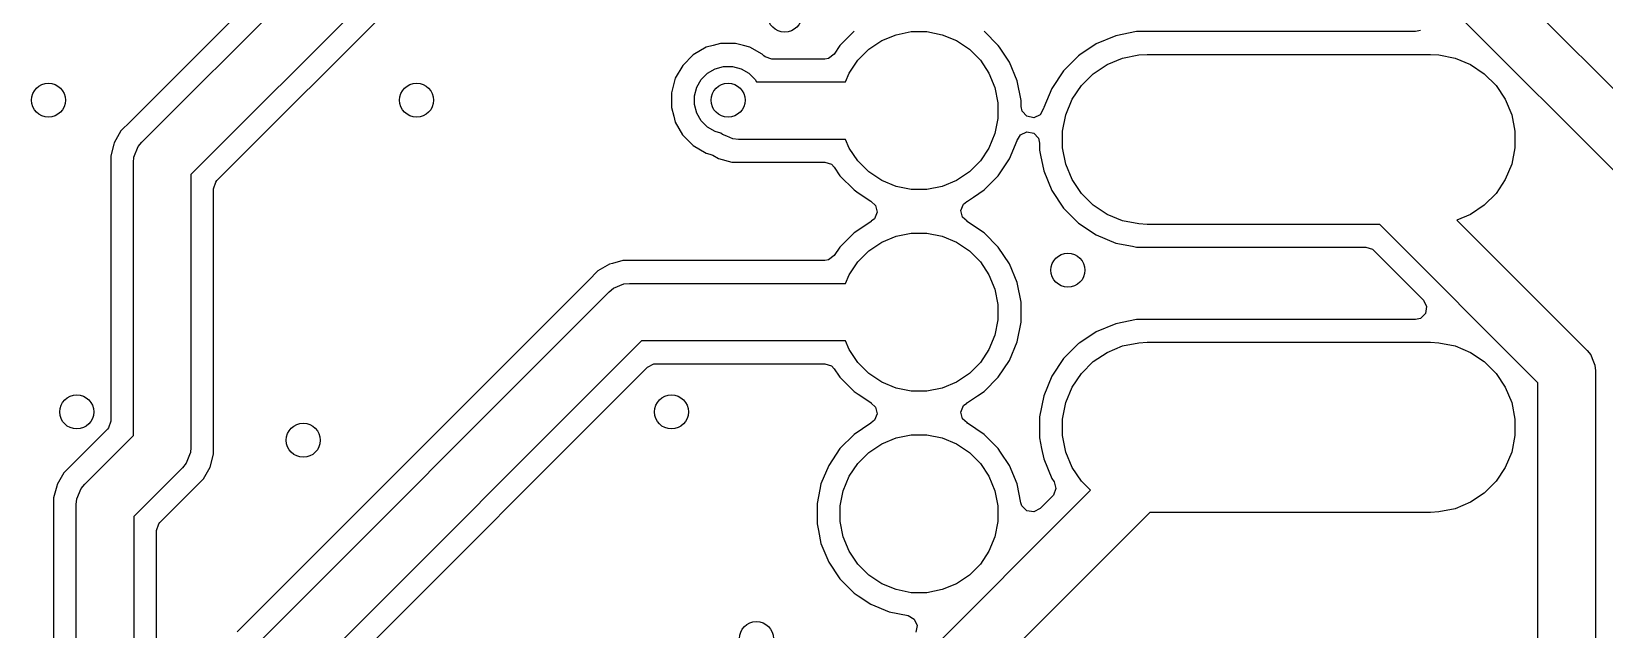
# Model space of a CAD drawing. Header units: inches. Extents: x 0.47 to 2.28, y -2.25 to -0.47.
# Drawn here: x 1.362 to 1.909, y -1.345 to -1.138 of the extents above; entities that cross this region are included whole.
import ezdxf

# ---------------------------------------------------------------- set-up
doc = ezdxf.new("R2010")
doc.units = ezdxf.units.IN
doc.header["$MEASUREMENT"] = 0
doc.layers.add('F.Cu', color=13, linetype='CONTINUOUS', true_color=0xc83434)

msp = doc.modelspace()

# ---------------------------------------------------------------- linework, layer by layer
at = {"layer": 'F.Cu', "linetype": 'CONTINUOUS'}
for p, q in [((1.52987, -1.03557), (1.39665, -1.16879)), ((1.40057, -1.17604), (1.54058, -1.03603)), ((1.55472, -1.05017), (1.41764, -1.18725)), ((1.42669, -1.18937), (1.55518, -1.06088)), ((1.85761, -1.10304), (1.93338, -1.17882)), ((1.92217, -1.19589), (1.83085, -1.10457)), ((1.84501, -1.13719), (1.84322, -1.13762)), ((1.59911, -1.14242), (1.59672, -1.14306)), ((1.60174, -1.14171), (1.59911, -1.14242)), ((1.60692, -1.14171), (1.60174, -1.14171)), ((1.60964, -1.14244), (1.60692, -1.14171)), ((1.61194, -1.14306), (1.60964, -1.14244)), ((1.64317, -1.14244), (1.6412, -1.14539)), ((1.64811, -1.1375), (1.64317, -1.14244)), ((1.64317, -1.14244), (1.64317, -1.14244)), ((1.65323, -1.14374), (1.65772, -1.14073)), ((1.65772, -1.14073), (1.66271, -1.13867)), ((1.66271, -1.13867), (1.66801, -1.13761)), ((1.66801, -1.13761), (1.67341, -1.13761)), ((1.67341, -1.13761), (1.67871, -1.13867)), ((1.67871, -1.13867), (1.6837, -1.14073)), ((1.6837, -1.14073), (1.68819, -1.14374)), ((1.69825, -1.14244), (1.69331, -1.1375)), ((1.69866, -1.14306), (1.69825, -1.14244)), ((1.73227, -1.14188), (1.72663, -1.14565)), ((1.73908, -1.13906), (1.73227, -1.14188)), ((1.74631, -1.13762), (1.73908, -1.13906)), ((1.73908, -1.13906), (1.73908, -1.13906)), ((1.73908, -1.13906), (1.73908, -1.13906)), ((1.84322, -1.13762), (1.74631, -1.13762)), ((1.59223, -1.14565), (1.58856, -1.14932)), ((1.59672, -1.14306), (1.59223, -1.14565)), ((1.59672, -1.14306), (1.59672, -1.14306)), ((1.61616, -1.14549), (1.61194, -1.14306)), ((1.61194, -1.14306), (1.61194, -1.14306)), ((1.61643, -1.14565), (1.61616, -1.14549)), ((1.61677, -1.14599), (1.61643, -1.14565)), ((1.61724, -1.14639), (1.61677, -1.14599)), ((1.61956, -1.14715), (1.61724, -1.14639)), ((1.63792, -1.14715), (1.61956, -1.14715)), ((1.63928, -1.1469), (1.63792, -1.14715)), ((1.6412, -1.14539), (1.63928, -1.1469)), ((1.6464, -1.15205), (1.64941, -1.14756)), ((1.64941, -1.14756), (1.65323, -1.14374)), ((1.68819, -1.14374), (1.69201, -1.14756)), ((1.69201, -1.14756), (1.69501, -1.15205)), ((1.70213, -1.14825), (1.69866, -1.14306)), ((1.72615, -1.14597), (1.72093, -1.15118)), ((1.72663, -1.14565), (1.72615, -1.14597)), ((1.73608, -1.149), (1.74143, -1.14678)), ((1.74143, -1.14678), (1.74711, -1.14565)), ((1.74711, -1.14565), (1.75, -1.14551)), ((1.75, -1.14551), (1.84843, -1.14551)), ((1.84843, -1.14551), (1.85132, -1.14565)), ((1.85132, -1.14565), (1.857, -1.14678)), ((1.857, -1.14678), (1.86234, -1.149)), ((1.58856, -1.14932), (1.58597, -1.15381)), ((1.59496, -1.15423), (1.59714, -1.15205)), ((1.59714, -1.15205), (1.59981, -1.15051)), ((1.59981, -1.15051), (1.60279, -1.14971)), ((1.60279, -1.14971), (1.60587, -1.14971)), ((1.60587, -1.14971), (1.60885, -1.15051)), ((1.60885, -1.15051), (1.61152, -1.15205)), ((1.61152, -1.15205), (1.6137, -1.15423)), ((1.64516, -1.15504), (1.6464, -1.15205)), ((1.69501, -1.15205), (1.69708, -1.15704)), ((1.7048, -1.1547), (1.70213, -1.14825)), ((1.70213, -1.14825), (1.70213, -1.14825)), ((1.70213, -1.14825), (1.70213, -1.14825)), ((1.72093, -1.15118), (1.71684, -1.15731)), ((1.72093, -1.15118), (1.72093, -1.15118)), ((1.72093, -1.15118), (1.72093, -1.15118)), ((1.72717, -1.15631), (1.73127, -1.15221)), ((1.73127, -1.15221), (1.73608, -1.149)), ((1.86234, -1.149), (1.86716, -1.15221)), ((1.86716, -1.15221), (1.87125, -1.15631)), ((1.58573, -1.1547), (1.58463, -1.15882)), ((1.58463, -1.15882), (1.58463, -1.16401)), ((1.58597, -1.15381), (1.58573, -1.1547)), ((1.58597, -1.15381), (1.58597, -1.15381)), ((1.59262, -1.15988), (1.59342, -1.1569)), ((1.59342, -1.1569), (1.59496, -1.15423)), ((1.6137, -1.15423), (1.61417, -1.15504)), ((1.61417, -1.15504), (1.64516, -1.15504)), ((1.69708, -1.15704), (1.69813, -1.16234)), ((1.70616, -1.16155), (1.7048, -1.1547)), ((1.71684, -1.15731), (1.71406, -1.16401)), ((1.72396, -1.16112), (1.72717, -1.15631)), ((1.87125, -1.15631), (1.87447, -1.16112)), ((1.58463, -1.16401), (1.58543, -1.16702)), ((1.59262, -1.16296), (1.59262, -1.15988)), ((1.59342, -1.16594), (1.59262, -1.16296)), ((1.69813, -1.16234), (1.69813, -1.16774)), ((1.70616, -1.16358), (1.70616, -1.16155)), ((1.70616, -1.16155), (1.70616, -1.16155)), ((1.70652, -1.16523), (1.70616, -1.16358)), ((1.71397, -1.16435), (1.71278, -1.16648)), ((1.71402, -1.16412), (1.71397, -1.16435)), ((1.71406, -1.16401), (1.71402, -1.16412)), ((1.71402, -1.16412), (1.71402, -1.16412)), ((1.72174, -1.16647), (1.72396, -1.16112)), ((1.87447, -1.16112), (1.87668, -1.16647)), ((1.39665, -1.16879), (1.39332, -1.17212)), ((1.39665, -1.16879), (1.39665, -1.16879)), ((1.39665, -1.16879), (1.39665, -1.16879)), ((1.58543, -1.16702), (1.58597, -1.16902)), ((1.58597, -1.16902), (1.58597, -1.16902)), ((1.58597, -1.16902), (1.5885, -1.17341)), ((1.59496, -1.16861), (1.59342, -1.16594)), ((1.59714, -1.17079), (1.59496, -1.16861)), ((1.69813, -1.16774), (1.69708, -1.17304)), ((1.70818, -1.16702), (1.70652, -1.16523)), ((1.71057, -1.1675), (1.70818, -1.16702)), ((1.71278, -1.16648), (1.71057, -1.1675)), ((1.72061, -1.17215), (1.72174, -1.16647)), ((1.87668, -1.16647), (1.87781, -1.17215)), ((1.39332, -1.17212), (1.39096, -1.1762)), ((1.39332, -1.17212), (1.39332, -1.17212)), ((1.5885, -1.17341), (1.58856, -1.17352)), ((1.58856, -1.17352), (1.59223, -1.17719)), ((1.59981, -1.17233), (1.59714, -1.17079)), ((1.6018, -1.17286), (1.59981, -1.17233)), ((1.6024, -1.17335), (1.6018, -1.17286)), ((1.60389, -1.17397), (1.6024, -1.17335)), ((1.6024, -1.17335), (1.6024, -1.17335)), ((1.606, -1.17485), (1.60389, -1.17397)), ((1.60795, -1.17504), (1.606, -1.17485)), ((1.606, -1.17485), (1.606, -1.17485)), ((1.64516, -1.17504), (1.60795, -1.17504)), ((1.6464, -1.17803), (1.64516, -1.17504)), ((1.69708, -1.17304), (1.69501, -1.17803)), ((1.70213, -1.18183), (1.7048, -1.17538)), ((1.7048, -1.17538), (1.70486, -1.17519)), ((1.7048, -1.17538), (1.7048, -1.17538)), ((1.70486, -1.17519), (1.70494, -1.17522)), ((1.70494, -1.17522), (1.70596, -1.17341)), ((1.70596, -1.17341), (1.70817, -1.17239)), ((1.70817, -1.17239), (1.71056, -1.17286)), ((1.71056, -1.17286), (1.71222, -1.17465)), ((1.71222, -1.17465), (1.71258, -1.1763)), ((1.72061, -1.17793), (1.72061, -1.17215)), ((1.87781, -1.17215), (1.87781, -1.17793)), ((1.39083, -1.1767), (1.38974, -1.18075)), ((1.38974, -1.18075), (1.38974, -1.18578)), ((1.39096, -1.1762), (1.39083, -1.1767)), ((1.39083, -1.1767), (1.39083, -1.1767)), ((1.39783, -1.18116), (1.39932, -1.17755)), ((1.39932, -1.17755), (1.40057, -1.17604)), ((1.39932, -1.17755), (1.39932, -1.17755)), ((1.59223, -1.17719), (1.59223, -1.17719)), ((1.59223, -1.17719), (1.59672, -1.17978)), ((1.59672, -1.17978), (1.59672, -1.17978)), ((1.59672, -1.17978), (1.59672, -1.17978)), ((1.59672, -1.17978), (1.59803, -1.18013)), ((1.59803, -1.18013), (1.59899, -1.18052)), ((1.59899, -1.18052), (1.60105, -1.18171)), ((1.64941, -1.18252), (1.6464, -1.17803)), ((1.69501, -1.17803), (1.69201, -1.18252)), ((1.71258, -1.1763), (1.71258, -1.17873)), ((1.71258, -1.17873), (1.71294, -1.18052)), ((1.71294, -1.18052), (1.71402, -1.18595)), ((1.72174, -1.18361), (1.72061, -1.17793)), ((1.87781, -1.17793), (1.87668, -1.18361)), ((1.38974, -1.18578), (1.38974, -1.18578)), ((1.38974, -1.18578), (1.38974, -1.27294)), ((1.39764, -1.18311), (1.39783, -1.18116)), ((1.39764, -1.27784), (1.39764, -1.18311)), ((1.60105, -1.18171), (1.6056, -1.18293)), ((1.6056, -1.18293), (1.6056, -1.18293)), ((1.6056, -1.18293), (1.61055, -1.18293)), ((1.61055, -1.18293), (1.61055, -1.18293)), ((1.61055, -1.18293), (1.63792, -1.18293)), ((1.63792, -1.18293), (1.64024, -1.18369)), ((1.64024, -1.18369), (1.6412, -1.18469)), ((1.6412, -1.18469), (1.64317, -1.18764)), ((1.65323, -1.18634), (1.64941, -1.18252)), ((1.65772, -1.18934), (1.65323, -1.18634)), ((1.68819, -1.18634), (1.6837, -1.18934)), ((1.69201, -1.18252), (1.68819, -1.18634)), ((1.69825, -1.18764), (1.70213, -1.18183)), ((1.71402, -1.18595), (1.71684, -1.19277)), ((1.72396, -1.18896), (1.72174, -1.18361)), ((1.87668, -1.18361), (1.87447, -1.18896)), ((1.41764, -1.18725), (1.41764, -1.28198)), ((1.42553, -1.19216), (1.42628, -1.18984)), ((1.42628, -1.18984), (1.42669, -1.18937)), ((1.64317, -1.18764), (1.64811, -1.19258)), ((1.66271, -1.19141), (1.65772, -1.18934)), ((1.66801, -1.19247), (1.66271, -1.19141)), ((1.67871, -1.19141), (1.67341, -1.19247)), ((1.6837, -1.18934), (1.67871, -1.19141)), ((1.69331, -1.19258), (1.69825, -1.18764)), ((1.72717, -1.19377), (1.72396, -1.18896)), ((1.87447, -1.18896), (1.87125, -1.19377)), ((1.42553, -1.27938), (1.42553, -1.19216)), ((1.64811, -1.19258), (1.64956, -1.19355)), ((1.64956, -1.19355), (1.65392, -1.19646)), ((1.65392, -1.19646), (1.65409, -1.19655)), ((1.65409, -1.19655), (1.65404, -1.19663)), ((1.65404, -1.19663), (1.65562, -1.19798)), ((1.67341, -1.19247), (1.66801, -1.19247)), ((1.68616, -1.19748), (1.68736, -1.19661)), ((1.68733, -1.19655), (1.6875, -1.19646)), ((1.68736, -1.19661), (1.68733, -1.19655)), ((1.6875, -1.19646), (1.68958, -1.19507)), ((1.6875, -1.19646), (1.6875, -1.19646)), ((1.6875, -1.19646), (1.6875, -1.19646)), ((1.6875, -1.19646), (1.6875, -1.19646)), ((1.68958, -1.19507), (1.69331, -1.19258)), ((1.71684, -1.19277), (1.72093, -1.19889)), ((1.73127, -1.19786), (1.72717, -1.19377)), ((1.87125, -1.19377), (1.86716, -1.19786)), ((1.65526, -1.2026), (1.65406, -1.20347)), ((1.65619, -1.20035), (1.65526, -1.2026)), ((1.65562, -1.19798), (1.65619, -1.20035)), ((1.68523, -1.19973), (1.68616, -1.19748)), ((1.6858, -1.2021), (1.68523, -1.19973)), ((1.68737, -1.20345), (1.6858, -1.2021)), ((1.72093, -1.19889), (1.72615, -1.20411)), ((1.73608, -1.20108), (1.73127, -1.19786)), ((1.74143, -1.2033), (1.73608, -1.20108)), ((1.86234, -1.20108), (1.85761, -1.20304)), ((1.86716, -1.19786), (1.86234, -1.20108)), ((1.64811, -1.2075), (1.64317, -1.21244)), ((1.65392, -1.20362), (1.64811, -1.2075)), ((1.64811, -1.2075), (1.64811, -1.2075)), ((1.65409, -1.20353), (1.65392, -1.20362)), ((1.65406, -1.20347), (1.65409, -1.20353)), ((1.66271, -1.20867), (1.66801, -1.20761)), ((1.66801, -1.20761), (1.67341, -1.20761)), ((1.67341, -1.20761), (1.67871, -1.20867)), ((1.68733, -1.20353), (1.68737, -1.20345)), ((1.6875, -1.20362), (1.68733, -1.20353)), ((1.69329, -1.20749), (1.6875, -1.20362)), ((1.69331, -1.2075), (1.69329, -1.20749)), ((1.69825, -1.21244), (1.69331, -1.2075)), ((1.72615, -1.20411), (1.73227, -1.2082)), ((1.73227, -1.2082), (1.73908, -1.21102)), ((1.74711, -1.20442), (1.74143, -1.2033)), ((1.75, -1.20457), (1.74711, -1.20442)), ((1.83085, -1.20457), (1.75, -1.20457)), ((1.88583, -1.25955), (1.83085, -1.20457)), ((1.85761, -1.20304), (1.9029, -1.24833)), ((1.64317, -1.21244), (1.6412, -1.21539)), ((1.64317, -1.21244), (1.64317, -1.21244)), ((1.64941, -1.21756), (1.65323, -1.21374)), ((1.65323, -1.21374), (1.65772, -1.21073)), ((1.65772, -1.21073), (1.66271, -1.20867)), ((1.67871, -1.20867), (1.6837, -1.21073)), ((1.6837, -1.21073), (1.68819, -1.21374)), ((1.68819, -1.21374), (1.69201, -1.21756)), ((1.70213, -1.21825), (1.69825, -1.21244)), ((1.69825, -1.21244), (1.69825, -1.21244)), ((1.73908, -1.21102), (1.74487, -1.21217)), ((1.74487, -1.21217), (1.74631, -1.21246)), ((1.74631, -1.21246), (1.74631, -1.21246)), ((1.74631, -1.21246), (1.82594, -1.21246)), ((1.82594, -1.21246), (1.82826, -1.21321)), ((1.82826, -1.21321), (1.82873, -1.21362)), ((1.82873, -1.21362), (1.846, -1.23089)), ((1.56317, -1.21837), (1.55909, -1.22072)), ((1.56413, -1.21811), (1.56317, -1.21837)), ((1.56772, -1.21715), (1.56413, -1.21811)), ((1.56413, -1.21811), (1.56413, -1.21811)), ((1.57243, -1.21715), (1.56772, -1.21715)), ((1.57268, -1.21715), (1.57243, -1.21715)), ((1.63792, -1.21715), (1.57268, -1.21715)), ((1.57268, -1.21715), (1.57268, -1.21715)), ((1.63928, -1.2169), (1.63792, -1.21715)), ((1.6412, -1.21539), (1.63928, -1.2169)), ((1.6464, -1.22205), (1.64941, -1.21756)), ((1.69201, -1.21756), (1.69501, -1.22205)), ((1.7048, -1.2247), (1.70213, -1.21825)), ((1.70213, -1.21825), (1.70213, -1.21825)), ((1.70213, -1.21825), (1.70213, -1.21825)), ((1.55576, -1.22405), (1.43374, -1.34608)), ((1.55909, -1.22072), (1.55576, -1.22405)), ((1.55576, -1.22405), (1.55576, -1.22405)), ((1.55576, -1.22405), (1.55576, -1.22405)), ((1.55909, -1.22072), (1.55909, -1.22072)), ((1.64516, -1.22504), (1.6464, -1.22205)), ((1.69501, -1.22205), (1.69708, -1.22704)), ((1.70616, -1.23155), (1.7048, -1.2247)), ((1.43765, -1.35332), (1.56301, -1.22797)), ((1.56301, -1.22797), (1.56452, -1.22672)), ((1.56452, -1.22672), (1.56813, -1.22523)), ((1.56452, -1.22672), (1.56452, -1.22672)), ((1.56813, -1.22523), (1.57008, -1.22504)), ((1.57008, -1.22504), (1.64516, -1.22504)), ((1.69708, -1.22704), (1.69813, -1.23234)), ((1.69813, -1.23234), (1.69813, -1.23774)), ((1.70616, -1.23853), (1.70616, -1.23155)), ((1.84673, -1.23547), (1.84501, -1.23719)), ((1.846, -1.23089), (1.84711, -1.23306)), ((1.84711, -1.23306), (1.84673, -1.23547)), ((1.69813, -1.23774), (1.69708, -1.24304)), ((1.7048, -1.24538), (1.70616, -1.23853)), ((1.73908, -1.23906), (1.73227, -1.24188)), ((1.74631, -1.23762), (1.73908, -1.23906)), ((1.73908, -1.23906), (1.73908, -1.23906)), ((1.73908, -1.23906), (1.73908, -1.23906)), ((1.84322, -1.23762), (1.74631, -1.23762)), ((1.84501, -1.23719), (1.84322, -1.23762)), ((1.57422, -1.24504), (1.45472, -1.36454)), ((1.64516, -1.24504), (1.57422, -1.24504)), ((1.6464, -1.24803), (1.64516, -1.24504)), ((1.69708, -1.24304), (1.69501, -1.24803)), ((1.70213, -1.25183), (1.7048, -1.24538)), ((1.72615, -1.24597), (1.72093, -1.25118)), ((1.7266, -1.24567), (1.72615, -1.24597)), ((1.73227, -1.24188), (1.7266, -1.24567)), ((1.74143, -1.24678), (1.74711, -1.24565)), ((1.74711, -1.24565), (1.75, -1.24551)), ((1.75, -1.24551), (1.84843, -1.24551)), ((1.84843, -1.24551), (1.85132, -1.24565)), ((1.85132, -1.24565), (1.857, -1.24678)), ((1.64941, -1.25252), (1.6464, -1.24803)), ((1.69501, -1.24803), (1.69201, -1.25252)), ((1.69825, -1.25764), (1.70213, -1.25183)), ((1.72093, -1.25118), (1.71684, -1.25731)), ((1.72093, -1.25118), (1.72093, -1.25118)), ((1.72093, -1.25118), (1.72093, -1.25118)), ((1.73127, -1.25221), (1.73608, -1.249)), ((1.73608, -1.249), (1.74143, -1.24678)), ((1.857, -1.24678), (1.86234, -1.249)), ((1.86234, -1.249), (1.86716, -1.25221)), ((1.9029, -1.24833), (1.90414, -1.24985)), ((1.90414, -1.24985), (1.90414, -1.24985)), ((1.90414, -1.24985), (1.90469, -1.25117)), ((1.90469, -1.25117), (1.90563, -1.25345)), ((1.46377, -1.36665), (1.57634, -1.25409)), ((1.57634, -1.25409), (1.57851, -1.25298)), ((1.57851, -1.25298), (1.57912, -1.25293)), ((1.57912, -1.25293), (1.63792, -1.25293)), ((1.63792, -1.25293), (1.64024, -1.25369)), ((1.64024, -1.25369), (1.6412, -1.25469)), ((1.6412, -1.25469), (1.64295, -1.25731)), ((1.64295, -1.25731), (1.64317, -1.25764)), ((1.65323, -1.25634), (1.64941, -1.25252)), ((1.65772, -1.25934), (1.65323, -1.25634)), ((1.68819, -1.25634), (1.6837, -1.25934)), ((1.69201, -1.25252), (1.68819, -1.25634)), ((1.71684, -1.25731), (1.71402, -1.26412)), ((1.72396, -1.26112), (1.72717, -1.25631)), ((1.72717, -1.25631), (1.73127, -1.25221)), ((1.86716, -1.25221), (1.87125, -1.25631)), ((1.87125, -1.25631), (1.87447, -1.26112)), ((1.90563, -1.25345), (1.90563, -1.25345)), ((1.90563, -1.25345), (1.90583, -1.2554)), ((1.90583, -1.2554), (1.90583, -1.44079)), ((1.64317, -1.25764), (1.64811, -1.26258)), ((1.64811, -1.26258), (1.64956, -1.26355)), ((1.66271, -1.26141), (1.65772, -1.25934)), ((1.66801, -1.26247), (1.66271, -1.26141)), ((1.67341, -1.26247), (1.66801, -1.26247)), ((1.67871, -1.26141), (1.67341, -1.26247)), ((1.6837, -1.25934), (1.67871, -1.26141)), ((1.69099, -1.26412), (1.69331, -1.26258)), ((1.69331, -1.26258), (1.69825, -1.25764)), ((1.72174, -1.26647), (1.72396, -1.26112)), ((1.87447, -1.26112), (1.87668, -1.26647)), ((1.88583, -1.43079), (1.88583, -1.25955)), ((1.64956, -1.26355), (1.65392, -1.26646)), ((1.65392, -1.26646), (1.65409, -1.26655)), ((1.65409, -1.26655), (1.65404, -1.26663)), ((1.65404, -1.26663), (1.65562, -1.26798)), ((1.65562, -1.26798), (1.65619, -1.27035)), ((1.68523, -1.26973), (1.68616, -1.26748)), ((1.68616, -1.26748), (1.68736, -1.26661)), ((1.68733, -1.26655), (1.6875, -1.26646)), ((1.68736, -1.26661), (1.68733, -1.26655)), ((1.6875, -1.26646), (1.69099, -1.26412)), ((1.6875, -1.26646), (1.6875, -1.26646)), ((1.6875, -1.26646), (1.6875, -1.26646)), ((1.6875, -1.26646), (1.6875, -1.26646)), ((1.71402, -1.26412), (1.71258, -1.27135)), ((1.71402, -1.26412), (1.71402, -1.26412)), ((1.71402, -1.26412), (1.71402, -1.26412)), ((1.72061, -1.27215), (1.72174, -1.26647)), ((1.87668, -1.26647), (1.87781, -1.27215)), ((1.38974, -1.27294), (1.38899, -1.27525)), ((1.65392, -1.27362), (1.64811, -1.2775)), ((1.65409, -1.27353), (1.65392, -1.27362)), ((1.65526, -1.2726), (1.65406, -1.27347)), ((1.65406, -1.27347), (1.65409, -1.27353)), ((1.65619, -1.27035), (1.65526, -1.2726)), ((1.6858, -1.2721), (1.68523, -1.26973)), ((1.68737, -1.27345), (1.6858, -1.2721)), ((1.68733, -1.27353), (1.68737, -1.27345)), ((1.6875, -1.27362), (1.68733, -1.27353)), ((1.69329, -1.27749), (1.6875, -1.27362)), ((1.71258, -1.27135), (1.71258, -1.27873)), ((1.72061, -1.27793), (1.72061, -1.27215)), ((1.87781, -1.27215), (1.87781, -1.27793)), ((1.38859, -1.27572), (1.37681, -1.2875)), ((1.38072, -1.29475), (1.39764, -1.27784)), ((1.38899, -1.27525), (1.38859, -1.27572)), ((1.42553, -1.27963), (1.42553, -1.27938)), ((1.42553, -1.27938), (1.42553, -1.27938)), ((1.64811, -1.2775), (1.64317, -1.28244)), ((1.64811, -1.2775), (1.64811, -1.2775)), ((1.65772, -1.28073), (1.66271, -1.27867)), ((1.66271, -1.27867), (1.66801, -1.27761)), ((1.66801, -1.27761), (1.67341, -1.27761)), ((1.67341, -1.27761), (1.67871, -1.27867)), ((1.67871, -1.27867), (1.6837, -1.28073)), ((1.69331, -1.2775), (1.69329, -1.27749)), ((1.69825, -1.28244), (1.69331, -1.2775)), ((1.71258, -1.27873), (1.71331, -1.28241)), ((1.72174, -1.28361), (1.72061, -1.27793)), ((1.87781, -1.27793), (1.87668, -1.28361)), ((1.4174, -1.28405), (1.41595, -1.28754)), ((1.41745, -1.28393), (1.4174, -1.28405)), ((1.41764, -1.28198), (1.41745, -1.28393)), ((1.41745, -1.28393), (1.41745, -1.28393)), ((1.42431, -1.28889), (1.42553, -1.28434)), ((1.42553, -1.28434), (1.42553, -1.27963)), ((1.64317, -1.28244), (1.63929, -1.28825)), ((1.64317, -1.28244), (1.64317, -1.28244)), ((1.64941, -1.28756), (1.65323, -1.28374)), ((1.65323, -1.28374), (1.65772, -1.28073)), ((1.6837, -1.28073), (1.68819, -1.28374)), ((1.68819, -1.28374), (1.69201, -1.28756)), ((1.69904, -1.28363), (1.69825, -1.28244)), ((1.70213, -1.28825), (1.69904, -1.28363)), ((1.71331, -1.28241), (1.71402, -1.28595)), ((1.72396, -1.28896), (1.72174, -1.28361)), ((1.87668, -1.28361), (1.87447, -1.28896)), ((1.37681, -1.2875), (1.37348, -1.29084)), ((1.37681, -1.2875), (1.37681, -1.2875)), ((1.41471, -1.28905), (1.3978, -1.30597)), ((1.41595, -1.28754), (1.41471, -1.28905)), ((1.41595, -1.28754), (1.41595, -1.28754)), ((1.42196, -1.29297), (1.42431, -1.28889)), ((1.42431, -1.28889), (1.42431, -1.28889)), ((1.63929, -1.28825), (1.63662, -1.2947)), ((1.63929, -1.28825), (1.63929, -1.28825)), ((1.6464, -1.29205), (1.64941, -1.28756)), ((1.69201, -1.28756), (1.69501, -1.29205)), ((1.7048, -1.2947), (1.70213, -1.28825)), ((1.70213, -1.28825), (1.70213, -1.28825)), ((1.70213, -1.28825), (1.70213, -1.28825)), ((1.71402, -1.28595), (1.71684, -1.29277)), ((1.72717, -1.29377), (1.72396, -1.28896)), ((1.87447, -1.28896), (1.87125, -1.29377)), ((1.37099, -1.29542), (1.3699, -1.29947)), ((1.37112, -1.29492), (1.37099, -1.29542)), ((1.37099, -1.29542), (1.37099, -1.29542)), ((1.37348, -1.29084), (1.37112, -1.29492)), ((1.37348, -1.29084), (1.37348, -1.29084)), ((1.37948, -1.29627), (1.38072, -1.29475)), ((1.41862, -1.2963), (1.42196, -1.29297)), ((1.63662, -1.2947), (1.63624, -1.29662)), ((1.64434, -1.29704), (1.6464, -1.29205)), ((1.69501, -1.29205), (1.69708, -1.29704)), ((1.7061, -1.30126), (1.7048, -1.2947)), ((1.71684, -1.29277), (1.71684, -1.29277)), ((1.71684, -1.29277), (1.71684, -1.29277)), ((1.71684, -1.29277), (1.71762, -1.29393)), ((1.71762, -1.29393), (1.71828, -1.29627)), ((1.7303, -1.2969), (1.72717, -1.29377)), ((1.87125, -1.29377), (1.86716, -1.29786)), ((1.3699, -1.29947), (1.3699, -1.3045)), ((1.3778, -1.30182), (1.37799, -1.29987)), ((1.37799, -1.29987), (1.37948, -1.29627)), ((1.37948, -1.29627), (1.37948, -1.29627)), ((1.40684, -1.30808), (1.41862, -1.2963)), ((1.41862, -1.2963), (1.41862, -1.2963)), ((1.63624, -1.29662), (1.63526, -1.30155)), ((1.63956, -1.38764), (1.7303, -1.2969)), ((1.64328, -1.30234), (1.64434, -1.29704)), ((1.69708, -1.29704), (1.69813, -1.30234)), ((1.70646, -1.30228), (1.7061, -1.30126)), ((1.71713, -1.29891), (1.71276, -1.30327)), ((1.71743, -1.29856), (1.71713, -1.29891)), ((1.71828, -1.29627), (1.71743, -1.29856)), ((1.86234, -1.30108), (1.857, -1.3033)), ((1.86716, -1.29786), (1.86234, -1.30108)), ((1.3699, -1.3045), (1.3699, -1.3045)), ((1.3699, -1.3045), (1.3699, -1.54564)), ((1.3778, -1.54902), (1.3778, -1.30182)), ((1.3978, -1.30597), (1.3978, -1.54902)), ((1.63526, -1.30155), (1.63526, -1.30853)), ((1.64328, -1.30774), (1.64328, -1.30234)), ((1.75091, -1.30457), (1.65077, -1.40471)), ((1.69813, -1.30234), (1.69813, -1.30774)), ((1.70818, -1.304), (1.70646, -1.30228)), ((1.71059, -1.30438), (1.70818, -1.304)), ((1.71276, -1.30327), (1.71059, -1.30438)), ((1.84843, -1.30457), (1.75091, -1.30457)), ((1.85132, -1.30442), (1.84843, -1.30457)), ((1.857, -1.3033), (1.85132, -1.30442)), ((1.40569, -1.31087), (1.40644, -1.30855)), ((1.40569, -1.54564), (1.40569, -1.31087)), ((1.40644, -1.30855), (1.40684, -1.30808)), ((1.63526, -1.30853), (1.63572, -1.31087)), ((1.63572, -1.31087), (1.63662, -1.31538)), ((1.64434, -1.31304), (1.64328, -1.30774)), ((1.69813, -1.30774), (1.69708, -1.31304)), ((1.63662, -1.31538), (1.63929, -1.32183)), ((1.6464, -1.31803), (1.64434, -1.31304)), ((1.69708, -1.31304), (1.69501, -1.31803)), ((1.63929, -1.32183), (1.63929, -1.32183)), ((1.63929, -1.32183), (1.64293, -1.32728)), ((1.64941, -1.32252), (1.6464, -1.31803)), ((1.65323, -1.32634), (1.64941, -1.32252)), ((1.69201, -1.32252), (1.68819, -1.32634)), ((1.69501, -1.31803), (1.69201, -1.32252)), ((1.64293, -1.32728), (1.64317, -1.32764)), ((1.64317, -1.32764), (1.64811, -1.33258)), ((1.65772, -1.32934), (1.65323, -1.32634)), ((1.68819, -1.32634), (1.6837, -1.32934)), ((1.64811, -1.33258), (1.64956, -1.33355)), ((1.64956, -1.33355), (1.65392, -1.33646)), ((1.66271, -1.33141), (1.65772, -1.32934)), ((1.66801, -1.33247), (1.66271, -1.33141)), ((1.67341, -1.33247), (1.66801, -1.33247)), ((1.67871, -1.33141), (1.67341, -1.33247)), ((1.6837, -1.32934), (1.67871, -1.33141)), ((1.65392, -1.33646), (1.65392, -1.33646)), ((1.65392, -1.33646), (1.65392, -1.33646)), ((1.65392, -1.33646), (1.66037, -1.33913)), ((1.66037, -1.33913), (1.66692, -1.34043)), ((1.66692, -1.34043), (1.66905, -1.34162)), ((1.66905, -1.34162), (1.67007, -1.34384)), ((1.67007, -1.34384), (1.6696, -1.34623))]:
    msp.add_line(p, q, dxfattribs=at)
at = {"layer": 'F.Cu'}
for centre in [(1.62402, -1.13189), (1.36811, -1.16142), (1.49606, -1.16142), (1.60433, -1.16142), (1.72244, -1.22047), (1.37795, -1.26969), (1.58465, -1.26969), (1.45669, -1.27953), (1.61417, -1.34843)]:
    msp.add_circle(centre, 0.00591, dxfattribs=at)

doc.saveas('drawing.dxf')
